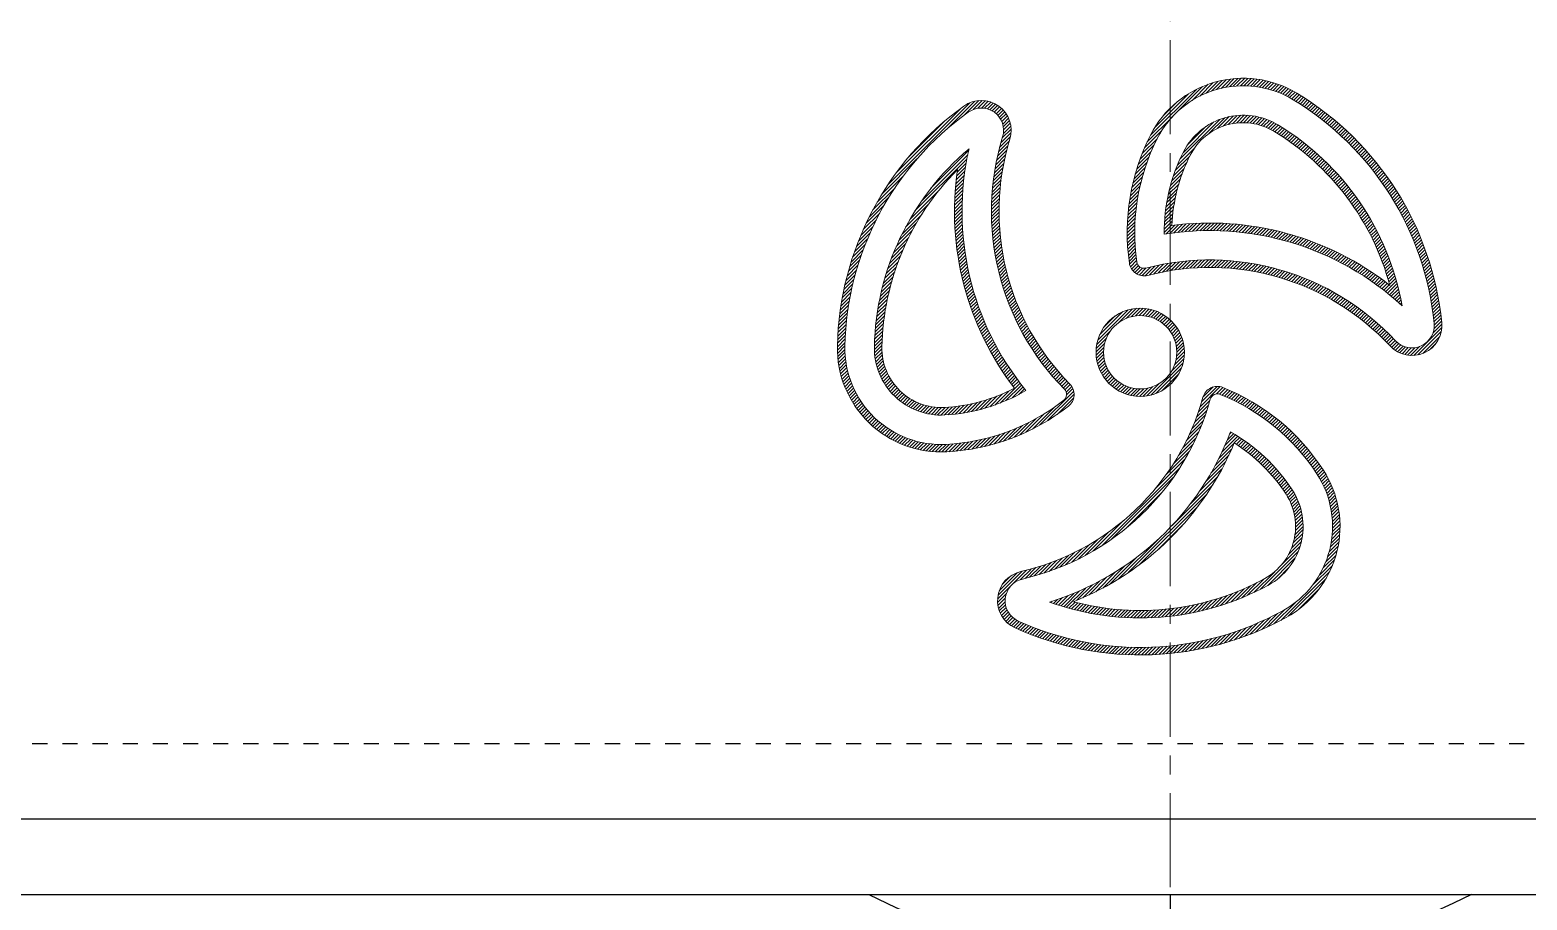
# Model space of a CAD drawing. Header units: inches. Extents: x 780 to 990, y -100 to 199.
# Drawn here: x 848.14 to 868.01, y 99.81 to 111.36 of the extents above; entities that cross this region are included whole.
import ezdxf

# ---------------------------------------------------------------- set-up
doc = ezdxf.new("R2010")
doc.units = ezdxf.units.IN
doc.header["$MEASUREMENT"] = 0
doc.linetypes.add('CENTER', pattern=[2, 1.25, -0.25, 0.25, -0.25])
doc.linetypes.add('DOT', pattern=[0.2, 0.1, -0.1])
doc.layers.add('05___PRT_ALL_DTM_CSYS', color=7, linetype='Continuous')
doc.layers.add('center', color=1, linetype='CENTER', lineweight=9)

msp = doc.modelspace()

# ---------------------------------------------------------------- hatches: boundary and pattern name
at = {"layer": '05___PRT_ALL_DTM_CSYS'}
h = msp.add_hatch(dxfattribs=at)
h.set_pattern_fill('ANSI31', color=256, scale=0.01)
h.set_pattern_definition([(45, (-1049.70585, 1069.538732), (-0.0224506403, 0.0224506403), [])])
h.paths.add_polyline_path([(858.854, 107.164, 0.435888), (860.306, 105.76, 0.154027), (861.92, 106.365, 0.447813), (861.939, 106.66, -0.275579), (861.143, 109.912, 0.717666), (860.533, 110.351, 0.236572)])
h.paths.add_polyline_path([(858.954, 107.162, 0.435888), (860.3, 105.859, 0.154027), (861.858, 106.444, 0.447813), (861.867, 106.59, -0.275579), (861.047, 109.942, 0.717666), (860.592, 110.27, 0.236572)], flags=16)
h.paths.add_polyline_path([(860.601, 109.783, 0.230978), (861.357, 106.574, -0.214945), (859.418, 106.363, -0.275874)], flags=0)
h.paths.add_polyline_path([(860.448, 109.507, 0.202332), (861.206, 106.604, -0.195076), (859.505, 106.441, -0.248348)], flags=0)
h.paths.add_polyline_path([(860.28, 106.249, 0.120259), (861.357, 106.574, -0.230978), (860.601, 109.783, 0.216036), (859.345, 107.154, 0.435888)], flags=0)
h.paths.add_polyline_path([(864.953, 110.522, 0.435888), (863.011, 109.967, 0.154027), (862.729, 108.267, 0.447813), (862.974, 108.103, -0.275579), (866.189, 107.166, 0.717666), (866.874, 107.474, 0.236572)])
h.paths.add_polyline_path([(864.902, 110.436, 0.435888), (863.1, 109.922, 0.154027), (862.828, 108.281, 0.447813), (862.949, 108.2, -0.275579), (866.262, 107.234, 0.717666), (866.774, 107.465, 0.236572)], flags=16)
h.paths.add_polyline_path([(866.348, 107.7, 0.230978), (863.191, 108.649, -0.214945), (863.978, 110.434, -0.275874)], flags=0)
h.paths.add_polyline_path([(866.186, 107.97, 0.202332), (863.293, 108.765, -0.195076), (864.002, 110.321, -0.248348)], flags=0)
h.paths.add_polyline_path([(864.812, 103.561, 0.435888), (865.302, 105.52, 0.154027), (863.971, 106.615, 0.447813), (863.706, 106.484, -0.275579), (861.287, 104.169, 0.717666), (861.212, 103.422, 0.236572)])
h.paths.add_polyline_path([(864.764, 103.649, 0.435888), (865.219, 105.466, 0.154027), (863.934, 106.523, 0.447813), (863.803, 106.458, -0.275579), (861.31, 104.071, 0.717666), (861.254, 103.513, 0.236572)], flags=16)
h.paths.add_polyline_path([(864.071, 106.024, -0.214945), (865.224, 104.45, -0.275874), (861.67, 103.765, 0.230978)], flags=0)
h.paths.add_polyline_path([(864.121, 105.878, -0.195076), (865.113, 104.486, -0.248348), (861.986, 103.77, 0.202332)], flags=0)
h.paths.add_polyline_path([(863.46, 107.082, 1), (862.287, 107.082, 1)])
h.paths.add_polyline_path([(863.36, 107.082, 1), (862.387, 107.082, 1)], flags=16)
h = msp.add_hatch(dxfattribs=at)
h.set_pattern_fill('ANSI31', color=256, scale=0.01)
h.set_pattern_definition([(45, (-5466.0433, 1692.571244), (-0.0224506403, 0.0224506403), [])])
h.paths.add_polyline_path([(861.357, 106.574, -0.230978), (860.601, 109.783, 0.216036), (859.345, 107.154, 0.435888), (860.28, 106.249, 0.120259)])
h.paths.add_polyline_path([(861.206, 106.604, -0.202332), (860.448, 109.507, 0.193645), (859.445, 107.152, 0.435888), (860.274, 106.349, 0.107416)], flags=16)
h.paths.add_polyline_path([(863.191, 108.649, -0.230978), (866.348, 107.7, 0.216036), (864.699, 110.102, 0.435888), (863.448, 109.745, 0.120259)])
h.paths.add_polyline_path([(863.293, 108.765, -0.202332), (866.186, 107.97, 0.193645), (864.648, 110.017, 0.435888), (863.538, 109.7, 0.107416)], flags=16)
h.paths.add_polyline_path([(864.071, 106.024, -0.230978), (861.67, 103.765, 0.216036), (864.575, 103.991, 0.435888), (864.891, 105.253, 0.120259)])
h.paths.add_polyline_path([(864.121, 105.878, -0.202332), (861.986, 103.77, 0.193645), (864.527, 104.078, 0.435888), (864.808, 105.198, 0.107416)], flags=16)

# ---------------------------------------------------------------- linework, layer by layer
at = {"color": 130, "linetype": 'Continuous'}
for p, q in [((897.77, 100.881), (828.77, 100.881)), ((825.77, 99.881), (900.77, 99.881)), ((863.27, 99.881), (863.27, 98.881))]:
    msp.add_line(p, q, dxfattribs=at)
at = {"color": 10, "linetype": 'DOT', "ltscale": 2}
msp.add_lwpolyline([(896.77, 155.881), (896.77, 101.881), (829.77, 101.881), (829.77, 155.881)], close=True, dxfattribs=at)
at = {"color": 7, "linetype": 'Continuous', "lineweight": 0}
for points in [[(864.953, 110.522, 0.435888), (863.011, 109.967, 0.154027), (862.729, 108.267, 0.447813), (862.974, 108.103, -0.275579), (866.189, 107.166, 0.717666), (866.874, 107.474, 0.236572)], [(864.902, 110.436, 0.435888), (863.1, 109.922, 0.154027), (862.828, 108.281, 0.447813), (862.949, 108.2, -0.275579), (866.262, 107.234, 0.717666), (866.774, 107.465, 0.236572)], [(858.854, 107.164, 0.435888), (860.306, 105.76, 0.154027), (861.92, 106.365, 0.447813), (861.939, 106.66, -0.275579), (861.143, 109.912, 0.717666), (860.533, 110.351, 0.236572)], [(858.954, 107.162, 0.435888), (860.3, 105.859, 0.154027), (861.858, 106.444, 0.447813), (861.867, 106.59, -0.275579), (861.047, 109.942, 0.717666), (860.592, 110.27, 0.236572)], [(863.448, 109.745, -0.435888), (864.699, 110.102, -0.216036), (866.348, 107.7, 0.230978), (863.191, 108.649, -0.120259)], [(863.538, 109.7, -0.435888), (864.648, 110.017, -0.193645), (866.186, 107.97, 0.202332), (863.293, 108.765, -0.107416)], [(860.28, 106.249, -0.435888), (859.345, 107.154, -0.216036), (860.601, 109.783, 0.230978), (861.357, 106.574, -0.120259)], [(860.274, 106.349, -0.435888), (859.445, 107.152, -0.193645), (860.448, 109.507, 0.202332), (861.206, 106.604, -0.107416)], [(864.812, 103.561, 0.435888), (865.302, 105.52, 0.154027), (863.971, 106.615, 0.447813), (863.706, 106.484, -0.275579), (861.287, 104.169, 0.717666), (861.212, 103.422, 0.236572)], [(864.764, 103.649, 0.435888), (865.219, 105.466, 0.154027), (863.934, 106.523, 0.447813), (863.803, 106.458, -0.275579), (861.31, 104.071, 0.717666), (861.254, 103.513, 0.236572)], [(864.891, 105.253, -0.435888), (864.575, 103.991, -0.216036), (861.67, 103.765, 0.230978), (864.071, 106.024, -0.120259)], [(864.808, 105.198, -0.435888), (864.527, 104.078, -0.193645), (861.986, 103.77, 0.202332), (864.121, 105.878, -0.107416)]]:
    msp.add_lwpolyline(points, format="xyb", close=True, dxfattribs=at)
for radius in [0.586, 0.486]:
    msp.add_circle((862.873, 107.082), radius, dxfattribs=at)
at = {"color": 130, "linetype": 'Continuous'}
for points in [[(859.27, 99.881), (859.907, 99.562), (860.898, 99.181), (862.262, 98.923), (862.936, 98.881), (863.27, 98.881)], [(867.27, 99.881), (866.633, 99.562), (865.641, 99.181), (864.278, 98.923), (863.604, 98.881), (863.27, 98.881)]]:
    msp.add_open_spline(points, degree=3, knots=[0, 0, 0, 0, 0.514033, 0.758878, 1, 1, 1, 1], dxfattribs=at)
at = {"layer": 'center', "color": 1}
msp.add_line((863.27, -38.023), (863.27, 161.574), dxfattribs=at)

doc.saveas('drawing.dxf')
